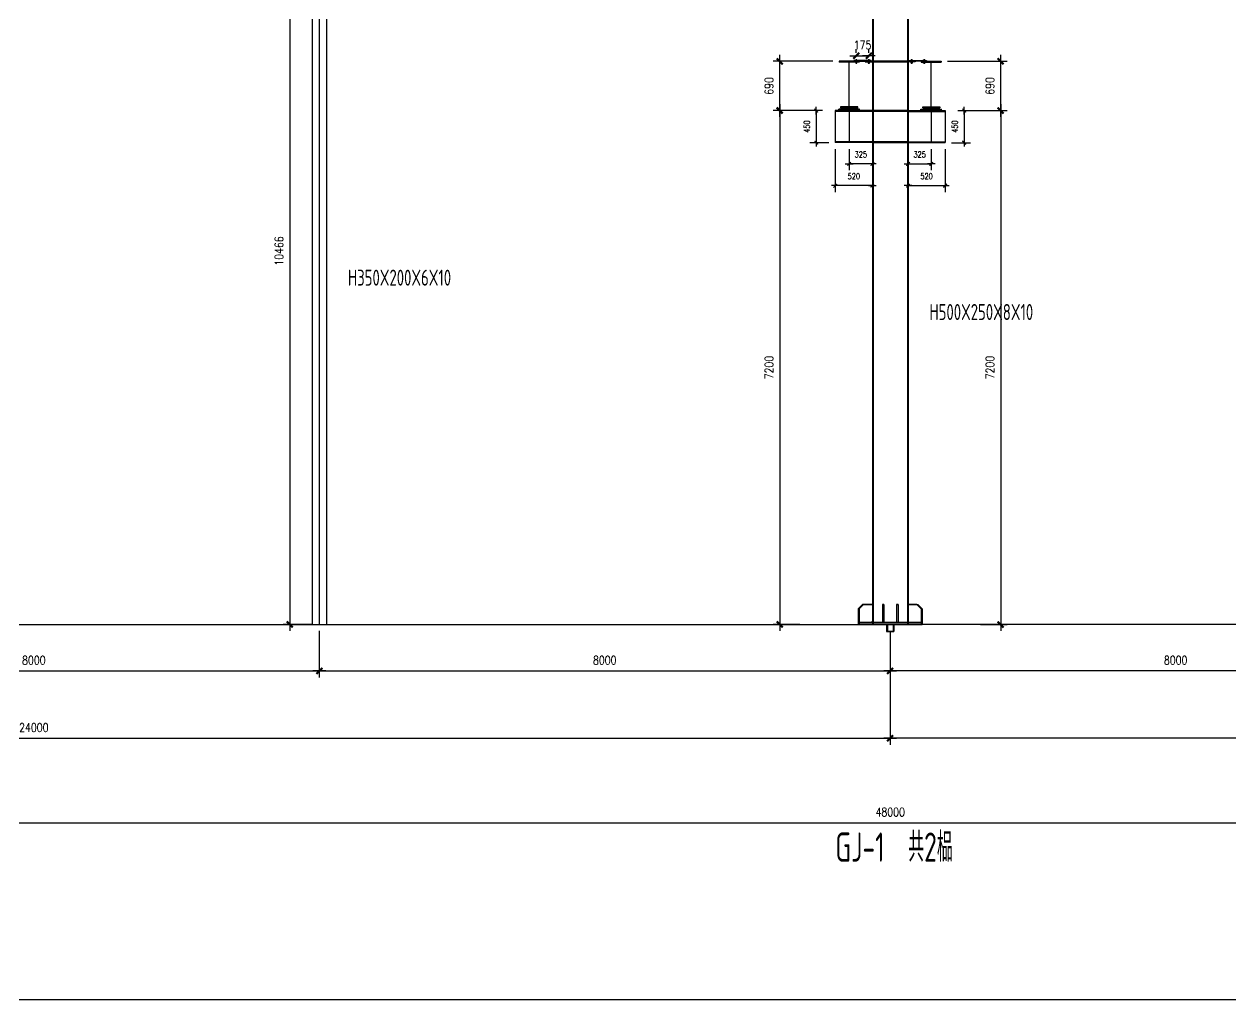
# Model space of a CAD drawing. Header units: millimetres. Extents: x 2451220 to 4527627, y -5186613 to -1639140.
# Drawn here: x 2497628 to 2514538, y -1695635 to -1681966 of the extents above; entities that cross this region are included whole.
import ezdxf

# ---------------------------------------------------------------- set-up
doc = ezdxf.new("R2010")
doc.units = ezdxf.units.MM
doc.header["$LTSCALE"] = 1000
doc.header["$PDMODE"] = 34
doc.styles.add('DIM_FONT', font='simplex.shx', dxfattribs={"width": 0.8, "bigfont": 'hztxt.shx'})
doc.styles.add('hz', font='gbenor.shx', dxfattribs={"width": 0.75, "height": 100, "bigfont": 'gbcbig.shx'})
doc.styles.get("Standard").update_dxf_attribs({"font": 'txt', "bigfont": 'gbcbig.shx'})
doc.styles.add('TSSD_Label', font='Tssdeng.shx', dxfattribs={"width": 0.7, "bigfont": 'hztxt.shx'})
doc.dimstyles.get("Standard").update_dxf_attribs({"dimscale": 100, "dimtxt": 3.5, "dimasz": 1, "dimexe": 2.5, "dimexo": 3, "dimgap": 1.5, "dimtad": 1, "dimdec": 0, "dimzin": 0, "dimdsep": 46, "dimtxsty": 'Standard', "dimblk": 'ARCHTICK', "dimcen": 0.09, "dimadec": 0, "dimazin": 0, "dimtfac": 1, "dimtdec": 0, "dimtix": 1, "dimtmove": 2, "dimatfit": 3, "dimldrblk": 'ARCHTICK', "dimfxl": 1, "dimtolj": 1, "dimtzin": 0, "dimarcsym": 0})
doc.dimstyles.new('WGH(1)', dxfattribs={"dimscale": 1.2, "dimtxt": 100, "dimasz": 0.5, "dimexe": 75, "dimexo": 75, "dimgap": 75, "dimtad": 1, "dimdec": 0, "dimzin": 0, "dimdsep": 46, "dimtxsty": 'DIM_FONT', "dimblk1": '_DIMX', "dimblk2": '_DIMX', "dimsah": 1, "dimcen": 0.09, "dimclrd": 3, "dimclre": 3, "dimclrt": 7, "dimadec": 0, "dimazin": 0, "dimtfac": 1, "dimtdec": 0, "dimtix": 1, "dimtmove": 2, "dimatfit": 3, "dimldrblk": '_DIMX', "dimfxl": 1, "dimtolj": 1, "dimtzin": 0, "dimarcsym": 0})

# ---------------------------------------------------------------- blocks, each defined once
blk = doc.blocks.new('_DIMX')
blk.add_line((-150, 0), (150, 0))
at = {"const_width": 50}
blk.add_lwpolyline([(-70, -70), (70, 70)], dxfattribs=at)
blk = doc.blocks.new('*D277')
at = {"color": 3, "lineweight": -2}
for p, q in [((2485764, -1690467), (2485764, -1692060)), ((2509764, -1690467), (2509764, -1692060)), ((2485765, -1691970), (2509764, -1691970))]:
    blk.add_line(p, q, dxfattribs=at)
at = {"layer": 'Defpoints', "color": 0}
for p in [(2485764, -1690377), (2509764, -1690377), (2509764, -1691970)]:
    blk.add_point(p, dxfattribs=at)
at = {"color": 3, "lineweight": -2, "xscale": 0.6, "yscale": 0.6, "zscale": 0.6, "rotation": 180}
blk.add_blockref('_DIMX', (2485764, -1691970), dxfattribs=at)
at = {"color": 3, "lineweight": -2, "xscale": 0.6, "yscale": 0.6, "zscale": 0.6}
blk.add_blockref('_DIMX', (2509764, -1691970), dxfattribs=at)
at = {"color": 7, "insert": (2497764, -1691820), "char_height": 120, "attachment_point": 5, "style": 'DIM_FONT'}
blk.add_mtext('\\A1;24000', dxfattribs=at)
blk = doc.blocks.new('*D1511')
at = {"color": 3, "lineweight": -2}
for p, q in [((2501574, -1679911), (2501260, -1679911)), ((2501350, -1679912), (2501350, -1690376)), ((2501674, -1690377), (2501260, -1690377))]:
    blk.add_line(p, q, dxfattribs=at)
at = {"layer": 'Defpoints', "color": 0}
for p in [(2501664, -1679911), (2501350, -1690377), (2501764, -1690377)]:
    blk.add_point(p, dxfattribs=at)
at = {"color": 3, "lineweight": -2, "xscale": 0.6, "yscale": 0.6, "zscale": 0.6}
for p, rotation in [((2501350, -1679911), 90), ((2501350, -1690377), 270)]:
    blk.add_blockref('_DIMX', p, dxfattribs=dict(at, rotation=rotation))
at = {"color": 7, "insert": (2501200, -1685144), "char_height": 120, "attachment_point": 5, "rotation": 90, "style": 'DIM_FONT'}
blk.add_mtext('\\A1;10466', dxfattribs=at)
blk = doc.blocks.new('*D286')
at = {"color": 3, "lineweight": -2}
for p, q in [((2493764, -1690467), (2493764, -1691117)), ((2501764, -1690467), (2501764, -1691117)), ((2493765, -1691027), (2501764, -1691027))]:
    blk.add_line(p, q, dxfattribs=at)
at = {"layer": 'Defpoints', "color": 0}
for p in [(2493764, -1690377), (2501764, -1690377), (2501764, -1691027)]:
    blk.add_point(p, dxfattribs=at)
at = {"color": 3, "lineweight": -2, "xscale": 0.6, "yscale": 0.6, "zscale": 0.6, "rotation": 180}
blk.add_blockref('_DIMX', (2493764, -1691027), dxfattribs=at)
at = {"color": 3, "lineweight": -2, "xscale": 0.6, "yscale": 0.6, "zscale": 0.6}
blk.add_blockref('_DIMX', (2501764, -1691027), dxfattribs=at)
at = {"color": 7, "insert": (2497764, -1690877), "char_height": 120, "attachment_point": 5, "style": 'DIM_FONT'}
blk.add_mtext('\\A1;8000', dxfattribs=at)
blk = doc.blocks.new('*D288')
at = {"color": 3, "lineweight": -2}
for p, q in [((2501764, -1690467), (2501764, -1691117)), ((2509764, -1690467), (2509764, -1691117)), ((2501765, -1691027), (2509764, -1691027))]:
    blk.add_line(p, q, dxfattribs=at)
at = {"layer": 'Defpoints', "color": 0}
for p in [(2501764, -1690377), (2509764, -1690377), (2509764, -1691027)]:
    blk.add_point(p, dxfattribs=at)
at = {"color": 3, "lineweight": -2, "xscale": 0.6, "yscale": 0.6, "zscale": 0.6, "rotation": 180}
blk.add_blockref('_DIMX', (2501764, -1691027), dxfattribs=at)
at = {"color": 3, "lineweight": -2, "xscale": 0.6, "yscale": 0.6, "zscale": 0.6}
blk.add_blockref('_DIMX', (2509764, -1691027), dxfattribs=at)
at = {"color": 7, "insert": (2505764, -1690877), "char_height": 120, "attachment_point": 5, "style": 'DIM_FONT'}
blk.add_mtext('\\A1;8000', dxfattribs=at)
blk = doc.blocks.new('*D370')
at = {"color": 3, "lineweight": -2}
for p, q in [((2508554, -1683177), (2508126, -1683177)), ((2508216, -1683177), (2508216, -1690376)), ((2508500, -1690377), (2508126, -1690377))]:
    blk.add_line(p, q, dxfattribs=at)
at = {"layer": 'Defpoints', "color": 0}
for p in [(2508644, -1683177), (2508216, -1690377), (2508590, -1690377)]:
    blk.add_point(p, dxfattribs=at)
at = {"color": 3, "lineweight": -2, "xscale": 0.6, "yscale": 0.6, "zscale": 0.6}
for p, rotation in [((2508216, -1683177), 90), ((2508216, -1690377), 270)]:
    blk.add_blockref('_DIMX', p, dxfattribs=dict(at, rotation=rotation))
at = {"color": 7, "insert": (2508066, -1686777), "char_height": 120, "attachment_point": 5, "rotation": 90, "style": 'DIM_FONT'}
blk.add_mtext('\\A1;7200', dxfattribs=at)
blk = doc.blocks.new('*D1755')
at = {"color": 3, "lineweight": -2}
for p, q in [((2508814, -1683177), (2508638, -1683177)), ((2508728, -1683177), (2508728, -1683626)), ((2508904, -1683627), (2508638, -1683627))]:
    blk.add_line(p, q, dxfattribs=at)
at = {"layer": 'Defpoints', "color": 0}
for p in [(2508904, -1683177), (2508728, -1683627), (2508994, -1683627)]:
    blk.add_point(p, dxfattribs=at)
at = {"color": 3, "lineweight": -2, "xscale": 0.36, "yscale": 0.36, "zscale": 0.36}
for p, rotation in [((2508728, -1683177), 90), ((2508728, -1683627), 270)]:
    blk.add_blockref('_DIMX', p, dxfattribs=dict(at, rotation=rotation))
at = {"color": 7, "insert": (2508596, -1683402), "char_height": 84, "attachment_point": 5, "rotation": 90, "style": 'DIM_FONT'}
blk.add_mtext('\\A1;450', dxfattribs=at)
blk = doc.blocks.new('*D1756')
at = {"color": 3, "lineweight": -2}
for p, q in [((2509189, -1683717), (2509189, -1684014)), ((2509514, -1683717), (2509514, -1684014)), ((2509189, -1683924), (2509189, -1683924)), ((2509514, -1683924), (2509189, -1683924)), ((2509515, -1683924), (2509515, -1683924))]:
    blk.add_line(p, q, dxfattribs=at)
at = {"layer": 'Defpoints', "color": 0}
for p in [(2509189, -1683627), (2509514, -1683627), (2509189, -1683924)]:
    blk.add_point(p, dxfattribs=at)
at = {"color": 3, "lineweight": -2, "xscale": 0.36, "yscale": 0.36, "zscale": 0.36}
blk.add_blockref('_DIMX', (2509189, -1683924), dxfattribs=at)
at = {"color": 3, "lineweight": -2, "xscale": 0.36, "yscale": 0.36, "zscale": 0.36, "rotation": 180}
blk.add_blockref('_DIMX', (2509514, -1683924), dxfattribs=at)
at = {"color": 7, "insert": (2509352, -1683792), "char_height": 84, "attachment_point": 5, "style": 'DIM_FONT'}
blk.add_mtext('\\A1;325', dxfattribs=at)
blk = doc.blocks.new('*D1757')
at = {"color": 3, "lineweight": -2}
for p, q in [((2508994, -1683717), (2508994, -1684319)), ((2509514, -1683717), (2509514, -1684319)), ((2509514, -1684229), (2508995, -1684229))]:
    blk.add_line(p, q, dxfattribs=at)
at = {"layer": 'Defpoints', "color": 0}
for p in [(2508994, -1683627), (2509514, -1683627), (2508994, -1684229)]:
    blk.add_point(p, dxfattribs=at)
at = {"color": 3, "lineweight": -2, "xscale": 0.36, "yscale": 0.36, "zscale": 0.36, "rotation": 180}
blk.add_blockref('_DIMX', (2508994, -1684229), dxfattribs=at)
at = {"color": 3, "lineweight": -2, "xscale": 0.36, "yscale": 0.36, "zscale": 0.36}
blk.add_blockref('_DIMX', (2509514, -1684229), dxfattribs=at)
at = {"color": 7, "insert": (2509254, -1684097), "char_height": 84, "attachment_point": 5, "style": 'DIM_FONT'}
blk.add_mtext('\\A1;520', dxfattribs=at)
blk = doc.blocks.new('*D1758')
at = {"color": 3, "lineweight": -2}
for p, q in [((2508959, -1682487), (2508126, -1682487)), ((2508216, -1683176), (2508216, -1682487)), ((2508814, -1683177), (2508126, -1683177))]:
    blk.add_line(p, q, dxfattribs=at)
at = {"layer": 'Defpoints', "color": 0}
for p in [(2508216, -1682487), (2509049, -1682487), (2508904, -1683177)]:
    blk.add_point(p, dxfattribs=at)
at = {"color": 3, "lineweight": -2, "xscale": 0.6, "yscale": 0.6, "zscale": 0.6}
for p, rotation in [((2508216, -1682487), 90), ((2508216, -1683177), 270)]:
    blk.add_blockref('_DIMX', p, dxfattribs=dict(at, rotation=rotation))
at = {"color": 7, "insert": (2508066, -1682832), "char_height": 120, "attachment_point": 5, "rotation": 90, "style": 'DIM_FONT'}
blk.add_mtext('\\A1;690', dxfattribs=at)
blk = doc.blocks.new('*D89')
at = {"color": 3, "lineweight": -2}
for p, q in [((2509764, -1690467), (2509764, -1692060)), ((2533764, -1690467), (2533764, -1692060)), ((2533764, -1691970), (2509765, -1691970))]:
    blk.add_line(p, q, dxfattribs=at)
at = {"layer": 'Defpoints', "color": 0}
for p in [(2509764, -1690377), (2533764, -1690377), (2509764, -1691970)]:
    blk.add_point(p, dxfattribs=at)
at = {"color": 3, "lineweight": -2, "xscale": 0.6, "yscale": 0.6, "zscale": 0.6, "rotation": 180}
blk.add_blockref('_DIMX', (2509764, -1691970), dxfattribs=at)
at = {"color": 3, "lineweight": -2, "xscale": 0.6, "yscale": 0.6, "zscale": 0.6}
blk.add_blockref('_DIMX', (2533764, -1691970), dxfattribs=at)
at = {"color": 7, "insert": (2521764, -1691820), "char_height": 120, "attachment_point": 5, "style": 'DIM_FONT'}
blk.add_mtext('\\A1;24000', dxfattribs=at)
blk = doc.blocks.new('*D92')
at = {"color": 3, "lineweight": -2}
for p, q in [((2509764, -1690467), (2509764, -1691117)), ((2517764, -1690467), (2517764, -1691117)), ((2517764, -1691027), (2509765, -1691027))]:
    blk.add_line(p, q, dxfattribs=at)
at = {"layer": 'Defpoints', "color": 0}
for p in [(2509764, -1690377), (2517764, -1690377), (2509764, -1691027)]:
    blk.add_point(p, dxfattribs=at)
at = {"color": 3, "lineweight": -2, "xscale": 0.6, "yscale": 0.6, "zscale": 0.6, "rotation": 180}
blk.add_blockref('_DIMX', (2509764, -1691027), dxfattribs=at)
at = {"color": 3, "lineweight": -2, "xscale": 0.6, "yscale": 0.6, "zscale": 0.6}
blk.add_blockref('_DIMX', (2517764, -1691027), dxfattribs=at)
at = {"color": 7, "insert": (2513764, -1690877), "char_height": 120, "attachment_point": 5, "style": 'DIM_FONT'}
blk.add_mtext('\\A1;8000', dxfattribs=at)
blk = doc.blocks.new('*D100')
at = {"color": 3, "lineweight": -2}
for p, q in [((2510974, -1683177), (2511402, -1683177)), ((2511312, -1683177), (2511312, -1690376)), ((2511029, -1690377), (2511402, -1690377))]:
    blk.add_line(p, q, dxfattribs=at)
at = {"layer": 'Defpoints', "color": 0}
for p in [(2510884, -1683177), (2510939, -1690377), (2511312, -1690377)]:
    blk.add_point(p, dxfattribs=at)
at = {"color": 3, "lineweight": -2, "xscale": 0.6, "yscale": 0.6, "zscale": 0.6}
for p, rotation in [((2511312, -1683177), 90), ((2511312, -1690377), 270)]:
    blk.add_blockref('_DIMX', p, dxfattribs=dict(at, rotation=rotation))
at = {"color": 7, "insert": (2511162, -1686777), "char_height": 120, "attachment_point": 5, "rotation": 90, "style": 'DIM_FONT'}
blk.add_mtext('\\A1;7200', dxfattribs=at)
blk = doc.blocks.new('*D1121')
at = {"color": 3, "lineweight": -2}
for p, q in [((2510714, -1683177), (2510891, -1683177)), ((2510801, -1683177), (2510801, -1683626)), ((2510624, -1683627), (2510891, -1683627))]:
    blk.add_line(p, q, dxfattribs=at)
at = {"layer": 'Defpoints', "color": 0}
for p in [(2510624, -1683177), (2510534, -1683627), (2510801, -1683627)]:
    blk.add_point(p, dxfattribs=at)
at = {"color": 3, "lineweight": -2, "xscale": 0.36, "yscale": 0.36, "zscale": 0.36}
for p, rotation in [((2510801, -1683177), 90), ((2510801, -1683627), 270)]:
    blk.add_blockref('_DIMX', p, dxfattribs=dict(at, rotation=rotation))
at = {"color": 7, "insert": (2510669, -1683402), "char_height": 84, "attachment_point": 5, "rotation": 90, "style": 'DIM_FONT'}
blk.add_mtext('\\A1;450', dxfattribs=at)
blk = doc.blocks.new('*D1122')
at = {"color": 3, "lineweight": -2}
for p, q in [((2510014, -1683717), (2510014, -1684014)), ((2510339, -1683717), (2510339, -1684014)), ((2510014, -1683924), (2510014, -1683924)), ((2510014, -1683924), (2510339, -1683924)), ((2510340, -1683924), (2510340, -1683924))]:
    blk.add_line(p, q, dxfattribs=at)
at = {"layer": 'Defpoints', "color": 0}
for p in [(2510014, -1683627), (2510339, -1683627), (2510339, -1683924)]:
    blk.add_point(p, dxfattribs=at)
at = {"color": 3, "lineweight": -2, "xscale": 0.36, "yscale": 0.36, "zscale": 0.36}
blk.add_blockref('_DIMX', (2510014, -1683924), dxfattribs=at)
at = {"color": 3, "lineweight": -2, "xscale": 0.36, "yscale": 0.36, "zscale": 0.36, "rotation": 180}
blk.add_blockref('_DIMX', (2510339, -1683924), dxfattribs=at)
at = {"color": 7, "insert": (2510177, -1683792), "char_height": 84, "attachment_point": 5, "style": 'DIM_FONT'}
blk.add_mtext('\\A1;325', dxfattribs=at)
blk = doc.blocks.new('*D1123')
at = {"color": 3, "lineweight": -2}
for p, q in [((2510014, -1683717), (2510014, -1684319)), ((2510534, -1683717), (2510534, -1684319)), ((2510015, -1684229), (2510534, -1684229))]:
    blk.add_line(p, q, dxfattribs=at)
at = {"layer": 'Defpoints', "color": 0}
for p in [(2510014, -1683627), (2510534, -1683627), (2510534, -1684229)]:
    blk.add_point(p, dxfattribs=at)
at = {"color": 3, "lineweight": -2, "xscale": 0.36, "yscale": 0.36, "zscale": 0.36, "rotation": 180}
blk.add_blockref('_DIMX', (2510014, -1684229), dxfattribs=at)
at = {"color": 3, "lineweight": -2, "xscale": 0.36, "yscale": 0.36, "zscale": 0.36}
blk.add_blockref('_DIMX', (2510534, -1684229), dxfattribs=at)
at = {"color": 7, "insert": (2510274, -1684097), "char_height": 84, "attachment_point": 5, "style": 'DIM_FONT'}
blk.add_mtext('\\A1;520', dxfattribs=at)
blk = doc.blocks.new('*D1124')
at = {"color": 3, "lineweight": -2}
for p, q in [((2510569, -1682487), (2511402, -1682487)), ((2511312, -1683176), (2511312, -1682487)), ((2510714, -1683177), (2511402, -1683177))]:
    blk.add_line(p, q, dxfattribs=at)
at = {"layer": 'Defpoints', "color": 0}
for p in [(2510479, -1682487), (2511312, -1682487), (2510624, -1683177)]:
    blk.add_point(p, dxfattribs=at)
at = {"color": 3, "lineweight": -2, "xscale": 0.6, "yscale": 0.6, "zscale": 0.6}
for p, rotation in [((2511312, -1682487), 90), ((2511312, -1683177), 270)]:
    blk.add_blockref('_DIMX', p, dxfattribs=dict(at, rotation=rotation))
at = {"color": 7, "insert": (2511162, -1682832), "char_height": 120, "attachment_point": 5, "rotation": 90, "style": 'DIM_FONT'}
blk.add_mtext('\\A1;690', dxfattribs=at)
blk = doc.blocks.new('*D102')
at = {"color": 3, "lineweight": -2}
for p, q in [((2485764, -1691594), (2485764, -1693244)), ((2533764, -1691594), (2533764, -1693244)), ((2485765, -1693154), (2533764, -1693154))]:
    blk.add_line(p, q, dxfattribs=at)
at = {"layer": 'Defpoints', "color": 0}
for p in [(2485764, -1691504), (2533764, -1691504), (2533764, -1693154)]:
    blk.add_point(p, dxfattribs=at)
at = {"color": 3, "lineweight": -2, "xscale": 0.6, "yscale": 0.6, "zscale": 0.6, "rotation": 180}
blk.add_blockref('_DIMX', (2485764, -1693154), dxfattribs=at)
at = {"color": 3, "lineweight": -2, "xscale": 0.6, "yscale": 0.6, "zscale": 0.6}
blk.add_blockref('_DIMX', (2533764, -1693154), dxfattribs=at)
at = {"color": 7, "insert": (2509764, -1693004), "char_height": 120, "attachment_point": 5, "style": 'DIM_FONT'}
blk.add_mtext('\\A1;48000', dxfattribs=at)
blk = doc.blocks.new('*D1440')
at = {"color": 3, "lineweight": -2}
for p, q in [((2509289, -1682409), (2509288, -1682409)), ((2509289, -1682366), (2509289, -1682319)), ((2509289, -1682409), (2509464, -1682409)), ((2509464, -1682366), (2509464, -1682319)), ((2509465, -1682409), (2509466, -1682409))]:
    blk.add_line(p, q, dxfattribs=at)
at = {"layer": 'Defpoints', "color": 0}
for p in [(2509289, -1682456), (2509464, -1682409), (2509464, -1682456)]:
    blk.add_point(p, dxfattribs=at)
at = {"color": 3, "lineweight": -2, "xscale": 0.6, "yscale": 0.6, "zscale": 0.6}
blk.add_blockref('_DIMX', (2509289, -1682409), dxfattribs=at)
at = {"color": 3, "lineweight": -2, "xscale": 0.6, "yscale": 0.6, "zscale": 0.6, "rotation": 180}
blk.add_blockref('_DIMX', (2509464, -1682409), dxfattribs=at)
at = {"color": 7, "insert": (2509377, -1682259), "char_height": 120, "attachment_point": 5, "style": 'DIM_FONT'}
blk.add_mtext('\\A1;175', dxfattribs=at)

msp = doc.modelspace()

# ---------------------------------------------------------------- linework, layer by layer
for p, q in [((2509514.3, -1679626.5), (2509514.3, -1690376.5)), ((2509514.3, -1679626.5), (2509514.3, -1690376.5)), ((2509524.3, -1679626.5), (2509524.3, -1690376.5)), ((2509524.3, -1679626.5), (2509524.3, -1690376.5)), ((2510004.3, -1679626.5), (2510004.3, -1690376.5)), ((2510004.3, -1679626.5), (2510004.3, -1690376.5)), ((2510014.3, -1679626.5), (2510014.3, -1690376.5)), ((2510014.3, -1679626.5), (2510014.3, -1690376.5)), ((2501664.3, -1679911), (2501664.3, -1690376.5)), ((2501764.3, -1679802.9), (2501764.3, -1690376.5)), ((2501864.3, -1679911), (2501864.3, -1690376.5)), ((2509289.3, -1682476.5), (2509254.3, -1682476.5)), ((2509254.3, -1682476.5), (2509254.3, -1682486.5)), ((2509289.3, -1682456.2), (2509289.3, -1682521.5)), ((2509499.3, -1682476.5), (2509289.3, -1682476.5)), ((2509464.3, -1682456.2), (2509464.3, -1682521.5)), ((2509499.3, -1682486.5), (2509499.3, -1682476.5)), ((2510029.3, -1682486.5), (2510029.3, -1682476.5)), ((2510029.3, -1682476.5), (2510239.3, -1682476.5)), ((2510064.3, -1682456.2), (2510064.3, -1682521.5)), ((2510239.3, -1682456.2), (2510239.3, -1682521.5)), ((2510239.3, -1682476.5), (2510274.3, -1682476.5)), ((2510274.3, -1682476.5), (2510274.3, -1682486.5)), ((2509329.3, -1682486.5), (2509049.3, -1682486.5)), ((2509049.3, -1682486.5), (2509049.3, -1682500.5)), ((2509329.3, -1682500.5), (2509049.3, -1682500.5)), ((2509189.3, -1683156.5), (2509189.3, -1682486.5)), ((2509329.3, -1682486.5), (2509329.3, -1682500.5)), ((2509514.3, -1682486.5), (2509414.3, -1682486.5)), ((2509414.3, -1682486.5), (2509414.3, -1682496.5)), ((2509414.3, -1682496.5), (2509514.3, -1682496.5)), ((2509464.3, -1682486.5), (2509499.3, -1682486.5)), ((2510002.3, -1682486.5), (2509524.3, -1682486.5)), ((2510002.3, -1682496.5), (2509524.3, -1682496.5)), ((2509526.3, -1682486.5), (2510004.3, -1682486.5)), ((2509526.3, -1682496.5), (2510004.3, -1682496.5)), ((2510014.3, -1682486.5), (2510114.3, -1682486.5)), ((2510114.3, -1682496.5), (2510014.3, -1682496.5)), ((2510064.3, -1682486.5), (2510029.3, -1682486.5)), ((2510114.3, -1682486.5), (2510114.3, -1682496.5)), ((2510199.3, -1682486.5), (2510479.3, -1682486.5)), ((2510199.3, -1682486.5), (2510199.3, -1682500.5)), ((2510199.3, -1682500.5), (2510479.3, -1682500.5)), ((2510339.3, -1683156.5), (2510339.3, -1682486.5)), ((2510479.3, -1682486.5), (2510479.3, -1682500.5)), ((2509334.3, -1683156.5), (2509044.3, -1683156.5)), ((2509044.3, -1683176.5), (2509044.3, -1683156.5)), ((2509309.3, -1683124.5), (2509069.3, -1683124.5)), ((2509309.3, -1683136.5), (2509069.3, -1683136.5)), ((2509334.3, -1683176.5), (2509334.3, -1683156.5)), ((2510194.3, -1683156.5), (2510484.3, -1683156.5)), ((2510194.3, -1683176.5), (2510194.3, -1683156.5)), ((2510219.3, -1683124.5), (2510459.3, -1683124.5)), ((2510219.3, -1683136.5), (2510459.3, -1683136.5)), ((2510484.3, -1683176.5), (2510484.3, -1683156.5)), ((2509514.3, -1683176.5), (2508994.3, -1683176.5)), ((2508994.3, -1683176.5), (2508994.3, -1683626.5)), ((2509514.3, -1683188.5), (2508994.3, -1683188.5)), ((2509189.3, -1683188.5), (2509189.3, -1683614.5)), ((2510002.3, -1683176.5), (2509524.3, -1683176.5)), ((2510002.3, -1683186.5), (2509524.3, -1683186.5)), ((2509526.3, -1683176.5), (2510004.3, -1683176.5)), ((2509526.3, -1683186.5), (2510004.3, -1683186.5)), ((2510014.3, -1683176.5), (2510534.3, -1683176.5)), ((2510014.3, -1683188.5), (2510534.3, -1683188.5)), ((2510339.3, -1683188.5), (2510339.3, -1683614.5)), ((2510534.3, -1683176.5), (2510534.3, -1683626.5)), ((2509514.3, -1683614.5), (2508994.3, -1683614.5)), ((2509514.3, -1683626.5), (2508994.3, -1683626.5)), ((2510002.3, -1683616.5), (2509524.3, -1683616.5)), ((2510002.3, -1683626.5), (2509524.3, -1683626.5)), ((2509526.3, -1683616.5), (2510004.3, -1683616.5)), ((2509526.3, -1683626.5), (2510004.3, -1683626.5)), ((2510014.3, -1683614.5), (2510534.3, -1683614.5)), ((2510014.3, -1683626.5), (2510534.3, -1683626.5)), ((2509375.3, -1690096.5), (2509315.3, -1690156.5)), ((2509315.3, -1690156.5), (2509315.3, -1690346.5)), ((2509329.3, -1690156.5), (2509389.3, -1690096.5)), ((2509329.3, -1690156.5), (2509329.3, -1690346.5)), ((2509524.3, -1690096.5), (2509375.3, -1690096.5)), ((2509389.3, -1690096.5), (2509524.3, -1690096.5)), ((2509654.3, -1690096.5), (2509654.3, -1690346.5)), ((2509654.3, -1690096.5), (2509674.3, -1690096.5)), ((2509654.3, -1690096.5), (2509654.3, -1690346.5)), ((2509674.3, -1690096.5), (2509654.3, -1690096.5)), ((2509674.3, -1690096.5), (2509674.3, -1690346.5)), ((2509674.3, -1690096.5), (2509674.3, -1690346.5)), ((2509854.3, -1690096.5), (2509854.3, -1690346.5)), ((2509854.3, -1690096.5), (2509874.3, -1690096.5)), ((2509854.3, -1690096.5), (2509854.3, -1690346.5)), ((2509874.3, -1690096.5), (2509854.3, -1690096.5)), ((2509874.3, -1690096.5), (2509874.3, -1690346.5)), ((2509874.3, -1690096.5), (2509874.3, -1690346.5)), ((2510004.3, -1690096.5), (2510153.3, -1690096.5)), ((2510139.3, -1690096.5), (2510004.3, -1690096.5)), ((2510199.3, -1690156.5), (2510139.3, -1690096.5)), ((2510153.3, -1690096.5), (2510213.3, -1690156.5)), ((2510199.3, -1690156.5), (2510199.3, -1690346.5)), ((2510213.3, -1690156.5), (2510213.3, -1690346.5)), ((2485764.3, -1690376.5), (2509764.3, -1690376.5)), ((2509315.3, -1690346.5), (2509315.3, -1690376.5)), ((2510199.3, -1690346.5), (2509315.3, -1690346.5)), ((2510199.3, -1690376.5), (2509315.3, -1690376.5)), ((2509329.3, -1690346.5), (2509329.3, -1690376.5)), ((2509329.3, -1690346.5), (2510213.3, -1690346.5)), ((2509329.3, -1690376.5), (2510213.3, -1690376.5)), ((2509464.3, -1690346.5), (2510064.3, -1690346.5)), ((2510064.3, -1690346.5), (2509464.3, -1690346.5)), ((2509464.3, -1690376.5), (2510064.3, -1690376.5)), ((2510064.3, -1690376.5), (2509464.3, -1690376.5)), ((2509499.3, -1690346.5), (2509514.3, -1690331.5)), ((2509499.3, -1690346.5), (2509514.3, -1690331.5)), ((2510014.3, -1690346.5), (2509500.3, -1690346.5)), ((2510014.3, -1690346.5), (2509500.3, -1690346.5)), ((2510014.3, -1690376.5), (2509500.3, -1690376.5)), ((2510014.3, -1690376.5), (2509500.3, -1690376.5)), ((2509514.3, -1690346.5), (2510028.3, -1690346.5)), ((2509514.3, -1690346.5), (2510028.3, -1690346.5)), ((2509514.3, -1690376.5), (2510028.3, -1690376.5)), ((2509514.3, -1690376.5), (2510028.3, -1690376.5)), ((2509714.3, -1690376.5), (2509714.3, -1690476.5)), ((2509714.3, -1690376.5), (2509714.3, -1690476.5)), ((2509724.3, -1690376.5), (2509724.3, -1690476.5)), ((2509724.3, -1690376.5), (2509724.3, -1690476.5)), ((2533764.3, -1690376.5), (2509764.3, -1690376.5)), ((2509804.3, -1690376.5), (2509804.3, -1690476.5)), ((2509804.3, -1690376.5), (2509804.3, -1690476.5)), ((2509814.3, -1690376.5), (2509814.3, -1690476.5)), ((2509814.3, -1690376.5), (2509814.3, -1690476.5)), ((2510029.3, -1690346.5), (2510014.3, -1690331.5)), ((2510029.3, -1690346.5), (2510014.3, -1690331.5)), ((2510199.3, -1690346.5), (2510199.3, -1690376.5)), ((2510213.3, -1690346.5), (2510213.3, -1690376.5)), ((2509714.3, -1690476.5), (2509814.3, -1690476.5)), ((2509814.3, -1690476.5), (2509714.3, -1690476.5))]:
    msp.add_line(p, q)
for points in [[(2482202.1, -1675441.9), (2537951.1, -1675441.9), (2537951.1, -1695634.7), (2482202.1, -1695634.7)], [(2509296.9, -1682465.1), (2509281.2, -1682465.1), (2509281.2, -1682512.8), (2509296.9, -1682512.8)], [(2509471.9, -1682465.1), (2509456.2, -1682465.1), (2509456.2, -1682512.8), (2509471.9, -1682512.8)], [(2510056.7, -1682465.1), (2510072.4, -1682465.1), (2510072.4, -1682512.8), (2510056.7, -1682512.8)], [(2510231.8, -1682465.1), (2510247.5, -1682465.1), (2510247.5, -1682512.8), (2510231.8, -1682512.8)], [(2509309.3, -1683124.5), (2509069.3, -1683124.5), (2509069.3, -1683136.5), (2509309.3, -1683136.5)], [(2510219.3, -1683124.5), (2510459.3, -1683124.5), (2510459.3, -1683136.5), (2510219.3, -1683136.5)]]:
    msp.add_lwpolyline(points, close=True)
at = {"color": 2}
for points in [[(2509499.3, -1682476.5), (2509254.3, -1682476.5), (2509254.3, -1682486.5), (2509499.3, -1682486.5)], [(2510029.3, -1682476.5), (2510274.3, -1682476.5), (2510274.3, -1682486.5), (2510029.3, -1682486.5)]]:
    msp.add_lwpolyline(points, close=True, dxfattribs=at)

# ---------------------------------------------------------------- texts
at = {"color": 0, "style": 'TSSD_Label', "width": 0.7}
for s, p in [('H350X200X6X10', (2502165.3, -1685630)), ('H500X250X8X10', (2510313.3, -1686111.4))]:
    msp.add_text(s, height=224.347, dxfattribs=at).set_placement(p)
at = {"lineweight": -3, "insert": (2508994.3, -1693290), "char_height": 409.68, "attachment_point": 1, "style": 'hz'}
msp.add_mtext_dynamic_manual_height_columns('GJ-1  共2榀', width=1506.743, gutter_width=12.5, heights=[336], dxfattribs=at).dxf.set("width", 5143.982)

# ---------------------------------------------------------------- dimensions: what is measured, and where the dimension line sits
for base, p1, p2, angle, picture, middle in [((2501349.5732, -1690376.5082), (2501664.311, -1679910.9514), (2501764.311, -1690376.5082), 90, '*D1511', (2501199.5732, -1685143.7298)), ((2509764.3, -1691969.7), (2533764.3, -1690376.5), (2509764.3, -1690376.5), 180, '*D89', (2521764.3, -1691819.7))]:
    dim = msp.add_linear_dim(base=base, p1=p1, p2=p2, angle=angle, dimstyle='WGH(1)')
    dim.commit()
    dim.dimension.update_dxf_attribs({"geometry": picture, "text_midpoint": middle})
for base, p1, p2, picture, middle in [((2509464.3, -1682409.4), (2509289.3, -1682456.2), (2509464.3, -1682456.2), '*D1440', (2509376.8, -1682259.4)), ((2509764.3, -1691969.7), (2485764.3, -1690376.5), (2509764.3, -1690376.5), '*D277', (2497764.3, -1691819.7)), ((2533764.3, -1693153.9), (2485764.3, -1691503.9), (2533764.3, -1691503.9), '*D102', (2509764.3, -1693003.9))]:
    dim = msp.add_linear_dim(base=base, p1=p1, p2=p2, dimstyle='WGH(1)')
    dim.commit()
    dim.dimension.update_dxf_attribs({"geometry": picture, "text_midpoint": middle})
for base, p1, p2, angle, dimstyle, override, picture, middle in [((2508216.1, -1682486.5), (2508904.3, -1683176.5), (2509049.3, -1682486.5), 90, 'Standard', {"dimscale": 1.2, "dimtxt": 100, "dimasz": 0.5, "dimexe": 75, "dimexo": 75, "dimgap": 75, "dimtxsty": 'DIM_FONT', "dimblk1": '_DIMX', "dimblk2": '_DIMX', "dimsah": 1, "dimclrd": 3, "dimclre": 3, "dimclrt": 7, "dimldrblk": '_DIMX'}, '*D1758', (2508066.1, -1682831.5)), ((2511312.5, -1682486.5), (2510624.3, -1683176.5), (2510479.3, -1682486.5), 90, 'Standard', {"dimscale": 1.2, "dimtxt": 100, "dimasz": 0.5, "dimexe": 75, "dimexo": 75, "dimgap": 75, "dimtxsty": 'DIM_FONT', "dimblk1": '_DIMX', "dimblk2": '_DIMX', "dimsah": 1, "dimclrd": 3, "dimclre": 3, "dimclrt": 7, "dimldrblk": '_DIMX'}, '*D1124', (2511162.5, -1682831.5)), ((2508216.1, -1690376.5), (2508644.3, -1683176.5), (2508589.9, -1690376.5), 90, 'Standard', {"dimscale": 1.2, "dimtxt": 100, "dimasz": 0.5, "dimexe": 75, "dimexo": 75, "dimgap": 75, "dimtxsty": 'DIM_FONT', "dimblk1": '_DIMX', "dimblk2": '_DIMX', "dimsah": 1, "dimclrd": 3, "dimclre": 3, "dimclrt": 7, "dimldrblk": '_DIMX'}, '*D370', (2508066.1, -1686776.5)), ((2508727.8, -1683626.5), (2508904.3, -1683176.5), (2508994.3, -1683626.5), 90, 'WGH(1)', {"dimtxt": 70, "dimasz": 0.3}, '*D1755', (2508595.8, -1683401.5)), ((2510800.8, -1683626.5), (2510624.3, -1683176.5), (2510534.3, -1683626.5), 90, 'WGH(1)', {"dimtxt": 70, "dimasz": 0.3}, '*D1121', (2510668.8, -1683401.5)), ((2511312.5, -1690376.5), (2510884.3, -1683176.5), (2510938.8, -1690376.5), 90, 'Standard', {"dimscale": 1.2, "dimtxt": 100, "dimasz": 0.5, "dimexe": 75, "dimexo": 75, "dimgap": 75, "dimtxsty": 'DIM_FONT', "dimblk1": '_DIMX', "dimblk2": '_DIMX', "dimsah": 1, "dimclrd": 3, "dimclre": 3, "dimclrt": 7, "dimldrblk": '_DIMX'}, '*D100', (2511162.5, -1686776.5)), ((2508994.3, -1684228.7), (2509514.3, -1683626.5), (2508994.3, -1683626.5), 180, 'WGH(1)', {"dimtxt": 70, "dimasz": 0.3}, '*D1757', (2509254.3, -1684096.7)), ((2509189.3, -1683923.6), (2509514.3, -1683626.5), (2509189.3, -1683626.5), 180, 'WGH(1)', {"dimtxt": 70, "dimasz": 0.3}, '*D1756', (2509351.8, -1683791.6)), ((2509764.3, -1691027.4), (2517764.3, -1690376.5), (2509764.3, -1690376.5), 180, 'Standard', {"dimscale": 1.2, "dimtxt": 100, "dimasz": 0.5, "dimexe": 75, "dimexo": 75, "dimgap": 75, "dimtxsty": 'DIM_FONT', "dimblk1": '_DIMX', "dimblk2": '_DIMX', "dimsah": 1, "dimclrd": 3, "dimclre": 3, "dimclrt": 7, "dimldrblk": '_DIMX'}, '*D92', (2513764.3, -1690877.4))]:
    dim = msp.add_linear_dim(base=base, p1=p1, p2=p2, angle=angle, dimstyle=dimstyle, override=override)
    dim.commit()
    dim.dimension.update_dxf_attribs({"geometry": picture, "text_midpoint": middle})
for base, p1, p2, dimstyle, override, picture, middle in [((2510339.3, -1683923.6), (2510014.3, -1683626.5), (2510339.3, -1683626.5), 'WGH(1)', {"dimtxt": 70, "dimasz": 0.3}, '*D1122', (2510176.8, -1683791.6)), ((2510534.3, -1684228.7), (2510014.3, -1683626.5), (2510534.3, -1683626.5), 'WGH(1)', {"dimtxt": 70, "dimasz": 0.3}, '*D1123', (2510274.3, -1684096.7)), ((2501764.3, -1691027.4), (2493764.3, -1690376.5), (2501764.3, -1690376.5), 'Standard', {"dimscale": 1.2, "dimtxt": 100, "dimasz": 0.5, "dimexe": 75, "dimexo": 75, "dimgap": 75, "dimtxsty": 'DIM_FONT', "dimblk1": '_DIMX', "dimblk2": '_DIMX', "dimsah": 1, "dimclrd": 3, "dimclre": 3, "dimclrt": 7, "dimldrblk": '_DIMX'}, '*D286', (2497764.3, -1690877.4)), ((2509764.3, -1691027.4), (2501764.3, -1690376.5), (2509764.3, -1690376.5), 'Standard', {"dimscale": 1.2, "dimtxt": 100, "dimasz": 0.5, "dimexe": 75, "dimexo": 75, "dimgap": 75, "dimtxsty": 'DIM_FONT', "dimblk1": '_DIMX', "dimblk2": '_DIMX', "dimsah": 1, "dimclrd": 3, "dimclre": 3, "dimclrt": 7, "dimldrblk": '_DIMX'}, '*D288', (2505764.3, -1690877.4))]:
    dim = msp.add_linear_dim(base=base, p1=p1, p2=p2, dimstyle=dimstyle, override=override)
    dim.commit()
    dim.dimension.update_dxf_attribs({"geometry": picture, "text_midpoint": middle})

doc.saveas('drawing.dxf')
